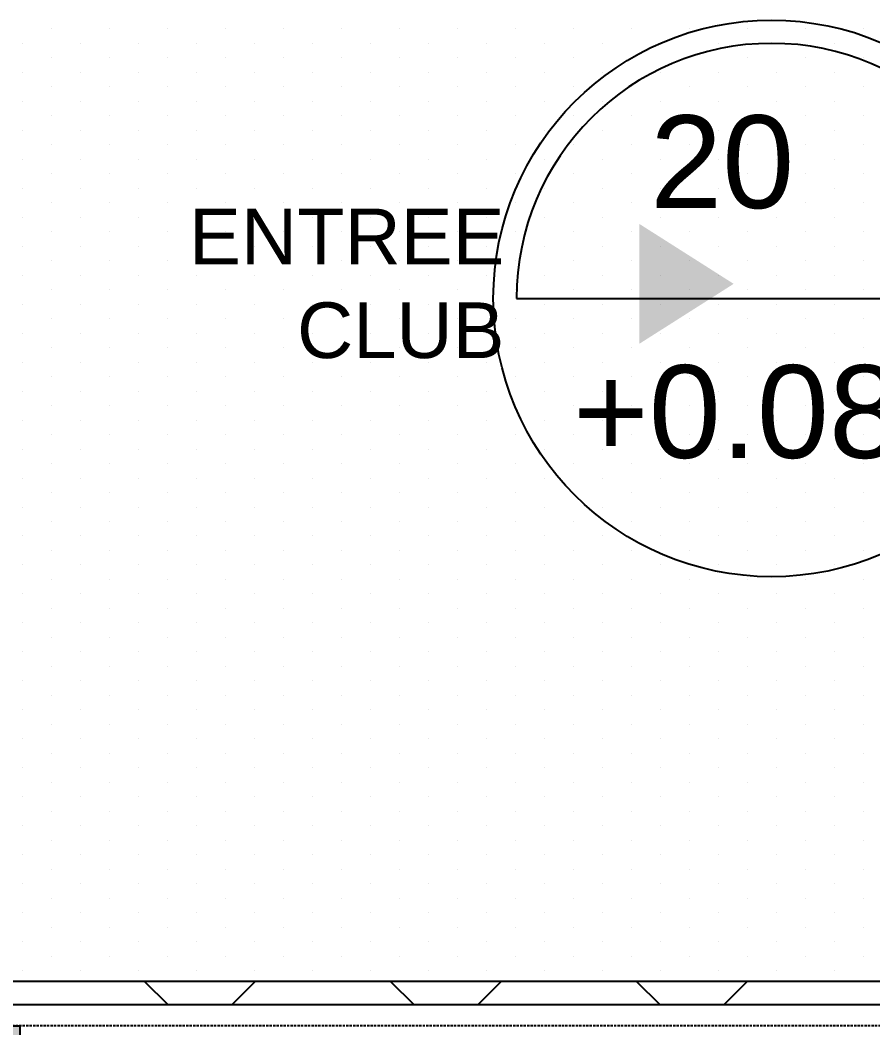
# Model space of a CAD drawing. Header units: millimetres. Extents: x 31778 to 54642, y 18502 to 28743.
# Drawn here: x 44005.1 to 44189, y 20627.1 to 20844.3 of the extents above; entities that cross this region are included whole.
import ezdxf

# ---------------------------------------------------------------- set-up
doc = ezdxf.new("R2010")
doc.units = ezdxf.units.MM
doc.linetypes.add('ACAD_ISO02W100', pattern=[15, 12, -3])
doc.linetypes.add('PROJECTION', pattern=[0.375, 0.25, -0.125])
doc.layers.add('Plan Archi', color=8, linetype='Continuous')
doc.styles.get("Standard").update_dxf_attribs({"font": 'arial.ttf'})

msp = doc.modelspace()

# ---------------------------------------------------------------- hatches: boundary and pattern name
at = {"layer": 'Plan Archi', "linetype": 'ACAD_ISO02W100'}
msp.add_hatch(color=256, dxfattribs=at).paths.add_polyline_path([(43975.145, 20577.434), (44005.145, 20577.434), (44005.145, 20627.434), (43975.145, 20627.434)])

# ---------------------------------------------------------------- linework, layer by layer
at = {"layer": 'Plan Archi'}
for p, q in [((44011.876, 20842.502), (44011.876, 20842.502)), ((44024.376, 20842.502), (44024.376, 20842.502)), ((44036.876, 20842.502), (44036.876, 20842.502)), ((44049.376, 20842.502), (44049.376, 20842.502)), ((44061.876, 20842.502), (44061.876, 20842.502)), ((44074.376, 20842.502), (44074.376, 20842.502)), ((44086.876, 20842.502), (44086.876, 20842.502)), ((44099.376, 20842.502), (44099.376, 20842.502)), ((44111.876, 20842.502), (44111.876, 20842.502)), ((44124.376, 20842.502), (44124.376, 20842.502)), ((44136.876, 20842.502), (44136.876, 20842.502)), ((44149.376, 20842.502), (44149.376, 20842.502)), ((44161.876, 20842.502), (44161.876, 20842.502)), ((44174.376, 20842.502), (44174.376, 20842.502)), ((44186.876, 20842.502), (44186.876, 20842.502)), ((44005.626, 20839.377), (44005.626, 20839.377)), ((44018.126, 20839.377), (44018.126, 20839.377)), ((44030.626, 20839.377), (44030.626, 20839.377)), ((44043.126, 20839.377), (44043.126, 20839.377)), ((44055.626, 20839.377), (44055.626, 20839.377)), ((44068.126, 20839.377), (44068.126, 20839.377)), ((44080.626, 20839.377), (44080.626, 20839.377)), ((44093.126, 20839.377), (44093.126, 20839.377)), ((44105.626, 20839.377), (44105.626, 20839.377)), ((44118.126, 20839.377), (44118.126, 20839.377)), ((44130.626, 20839.377), (44130.626, 20839.377)), ((44143.126, 20839.377), (44143.126, 20839.377)), ((44155.626, 20839.377), (44155.626, 20839.377)), ((44168.126, 20839.377), (44168.126, 20839.377)), ((44180.626, 20839.377), (44180.626, 20839.377)), ((44011.876, 20836.252), (44011.876, 20836.252)), ((44024.376, 20836.252), (44024.376, 20836.252)), ((44036.876, 20836.252), (44036.876, 20836.252)), ((44049.376, 20836.252), (44049.376, 20836.252)), ((44061.876, 20836.252), (44061.876, 20836.252)), ((44074.376, 20836.252), (44074.376, 20836.252)), ((44086.876, 20836.252), (44086.876, 20836.252)), ((44099.376, 20836.252), (44099.376, 20836.252)), ((44111.876, 20836.252), (44111.876, 20836.252)), ((44124.376, 20836.252), (44124.376, 20836.252)), ((44136.876, 20836.252), (44136.876, 20836.252)), ((44149.376, 20836.252), (44149.376, 20836.252)), ((44161.876, 20836.252), (44161.876, 20836.252)), ((44174.376, 20836.252), (44174.376, 20836.252)), ((44186.876, 20836.252), (44186.876, 20836.252)), ((44005.626, 20833.127), (44005.626, 20833.127)), ((44018.126, 20833.127), (44018.126, 20833.127)), ((44030.626, 20833.127), (44030.626, 20833.127)), ((44043.126, 20833.127), (44043.126, 20833.127)), ((44055.626, 20833.127), (44055.626, 20833.127)), ((44068.126, 20833.127), (44068.126, 20833.127)), ((44080.626, 20833.127), (44080.626, 20833.127)), ((44093.126, 20833.127), (44093.126, 20833.127)), ((44105.626, 20833.127), (44105.626, 20833.127)), ((44118.126, 20833.127), (44118.126, 20833.127)), ((44130.626, 20833.127), (44130.626, 20833.127)), ((44143.126, 20833.127), (44143.126, 20833.127)), ((44155.626, 20833.127), (44155.626, 20833.127)), ((44168.126, 20833.127), (44168.126, 20833.127)), ((44180.626, 20833.127), (44180.626, 20833.127)), ((44011.876, 20830.002), (44011.876, 20830.002)), ((44024.376, 20830.002), (44024.376, 20830.002)), ((44036.876, 20830.002), (44036.876, 20830.002)), ((44049.376, 20830.002), (44049.376, 20830.002)), ((44061.876, 20830.002), (44061.876, 20830.002)), ((44074.376, 20830.002), (44074.376, 20830.002)), ((44086.876, 20830.002), (44086.876, 20830.002)), ((44099.376, 20830.002), (44099.376, 20830.002)), ((44111.876, 20830.002), (44111.876, 20830.002)), ((44124.376, 20830.002), (44124.376, 20830.002)), ((44136.876, 20830.002), (44136.876, 20830.002)), ((44149.376, 20830.002), (44149.376, 20830.002)), ((44161.876, 20830.002), (44161.876, 20830.002)), ((44174.376, 20830.002), (44174.376, 20830.002)), ((44186.876, 20830.002), (44186.876, 20830.002)), ((44005.626, 20826.877), (44005.626, 20826.877)), ((44018.126, 20826.877), (44018.126, 20826.877)), ((44030.626, 20826.877), (44030.626, 20826.877)), ((44043.126, 20826.877), (44043.126, 20826.877)), ((44055.626, 20826.877), (44055.626, 20826.877)), ((44068.126, 20826.877), (44068.126, 20826.877)), ((44080.626, 20826.877), (44080.626, 20826.877)), ((44093.126, 20826.877), (44093.126, 20826.877)), ((44105.626, 20826.877), (44105.626, 20826.877)), ((44118.126, 20826.877), (44118.126, 20826.877)), ((44130.626, 20826.877), (44130.626, 20826.877)), ((44143.126, 20826.877), (44143.126, 20826.877)), ((44155.626, 20826.877), (44155.626, 20826.877)), ((44168.126, 20826.877), (44168.126, 20826.877)), ((44180.626, 20826.877), (44180.626, 20826.877)), ((44011.876, 20823.752), (44011.876, 20823.752)), ((44024.376, 20823.752), (44024.376, 20823.752)), ((44036.876, 20823.752), (44036.876, 20823.752)), ((44049.376, 20823.752), (44049.376, 20823.752)), ((44061.876, 20823.752), (44061.876, 20823.752)), ((44074.376, 20823.752), (44074.376, 20823.752)), ((44086.876, 20823.752), (44086.876, 20823.752)), ((44099.376, 20823.752), (44099.376, 20823.752)), ((44111.876, 20823.752), (44111.876, 20823.752)), ((44124.376, 20823.752), (44124.376, 20823.752)), ((44136.876, 20823.752), (44136.876, 20823.752)), ((44149.376, 20823.752), (44149.376, 20823.752)), ((44161.876, 20823.752), (44161.876, 20823.752)), ((44174.376, 20823.752), (44174.376, 20823.752)), ((44186.876, 20823.752), (44186.876, 20823.752)), ((44005.626, 20820.627), (44005.626, 20820.627)), ((44018.126, 20820.627), (44018.126, 20820.627)), ((44030.626, 20820.627), (44030.626, 20820.627)), ((44043.126, 20820.627), (44043.126, 20820.627)), ((44055.626, 20820.627), (44055.626, 20820.627)), ((44068.126, 20820.627), (44068.126, 20820.627)), ((44080.626, 20820.627), (44080.626, 20820.627)), ((44093.126, 20820.627), (44093.126, 20820.627)), ((44105.626, 20820.627), (44105.626, 20820.627)), ((44118.126, 20820.627), (44118.126, 20820.627)), ((44130.626, 20820.627), (44130.626, 20820.627)), ((44143.126, 20820.627), (44143.126, 20820.627)), ((44155.626, 20820.627), (44155.626, 20820.627)), ((44168.126, 20820.627), (44168.126, 20820.627)), ((44180.626, 20820.627), (44180.626, 20820.627)), ((44011.876, 20817.502), (44011.876, 20817.502)), ((44024.376, 20817.502), (44024.376, 20817.502)), ((44036.876, 20817.502), (44036.876, 20817.502)), ((44049.376, 20817.502), (44049.376, 20817.502)), ((44061.876, 20817.502), (44061.876, 20817.502)), ((44074.376, 20817.502), (44074.376, 20817.502)), ((44086.876, 20817.502), (44086.876, 20817.502)), ((44099.376, 20817.502), (44099.376, 20817.502)), ((44111.876, 20817.502), (44111.876, 20817.502)), ((44124.376, 20817.502), (44124.376, 20817.502)), ((44136.876, 20817.502), (44136.876, 20817.502)), ((44149.376, 20817.502), (44149.376, 20817.502)), ((44161.876, 20817.502), (44161.876, 20817.502)), ((44174.376, 20817.502), (44174.376, 20817.502)), ((44186.876, 20817.502), (44186.876, 20817.502)), ((44005.626, 20814.377), (44005.626, 20814.377)), ((44018.126, 20814.377), (44018.126, 20814.377)), ((44030.626, 20814.377), (44030.626, 20814.377)), ((44043.126, 20814.377), (44043.126, 20814.377)), ((44055.626, 20814.377), (44055.626, 20814.377)), ((44068.126, 20814.377), (44068.126, 20814.377)), ((44080.626, 20814.377), (44080.626, 20814.377)), ((44093.126, 20814.377), (44093.126, 20814.377)), ((44105.626, 20814.377), (44105.626, 20814.377)), ((44118.126, 20814.377), (44118.126, 20814.377)), ((44130.626, 20814.377), (44130.626, 20814.377)), ((44143.126, 20814.377), (44143.126, 20814.377)), ((44155.626, 20814.377), (44155.626, 20814.377)), ((44168.126, 20814.377), (44168.126, 20814.377)), ((44180.626, 20814.377), (44180.626, 20814.377)), ((44011.876, 20811.252), (44011.876, 20811.252)), ((44024.376, 20811.252), (44024.376, 20811.252)), ((44036.876, 20811.252), (44036.876, 20811.252)), ((44049.376, 20811.252), (44049.376, 20811.252)), ((44061.876, 20811.252), (44061.876, 20811.252)), ((44074.376, 20811.252), (44074.376, 20811.252)), ((44086.876, 20811.252), (44086.876, 20811.252)), ((44099.376, 20811.252), (44099.376, 20811.252)), ((44111.876, 20811.252), (44111.876, 20811.252)), ((44124.376, 20811.252), (44124.376, 20811.252)), ((44136.876, 20811.252), (44136.876, 20811.252)), ((44149.376, 20811.252), (44149.376, 20811.252)), ((44161.876, 20811.252), (44161.876, 20811.252)), ((44174.376, 20811.252), (44174.376, 20811.252)), ((44186.876, 20811.252), (44186.876, 20811.252)), ((44005.626, 20808.127), (44005.626, 20808.127)), ((44018.126, 20808.127), (44018.126, 20808.127)), ((44030.626, 20808.127), (44030.626, 20808.127)), ((44043.126, 20808.127), (44043.126, 20808.127)), ((44055.626, 20808.127), (44055.626, 20808.127)), ((44068.126, 20808.127), (44068.126, 20808.127)), ((44080.626, 20808.127), (44080.626, 20808.127)), ((44093.126, 20808.127), (44093.126, 20808.127)), ((44105.626, 20808.127), (44105.626, 20808.127)), ((44118.126, 20808.127), (44118.126, 20808.127)), ((44130.626, 20808.127), (44130.626, 20808.127)), ((44143.126, 20808.127), (44143.126, 20808.127)), ((44155.626, 20808.127), (44155.626, 20808.127)), ((44168.126, 20808.127), (44168.126, 20808.127)), ((44180.626, 20808.127), (44180.626, 20808.127)), ((44011.876, 20805.002), (44011.876, 20805.002)), ((44024.376, 20805.002), (44024.376, 20805.002)), ((44036.876, 20805.002), (44036.876, 20805.002)), ((44049.376, 20805.002), (44049.376, 20805.002)), ((44061.876, 20805.002), (44061.876, 20805.002)), ((44074.376, 20805.002), (44074.376, 20805.002)), ((44086.876, 20805.002), (44086.876, 20805.002)), ((44099.376, 20805.002), (44099.376, 20805.002)), ((44111.876, 20805.002), (44111.876, 20805.002)), ((44124.376, 20805.002), (44124.376, 20805.002)), ((44136.876, 20805.002), (44136.876, 20805.002)), ((44149.376, 20805.002), (44149.376, 20805.002)), ((44161.876, 20805.002), (44161.876, 20805.002)), ((44174.376, 20805.002), (44174.376, 20805.002)), ((44186.876, 20805.002), (44186.876, 20805.002)), ((44005.626, 20801.877), (44005.626, 20801.877)), ((44018.126, 20801.877), (44018.126, 20801.877)), ((44030.626, 20801.877), (44030.626, 20801.877)), ((44043.126, 20801.877), (44043.126, 20801.877)), ((44055.626, 20801.877), (44055.626, 20801.877)), ((44068.126, 20801.877), (44068.126, 20801.877)), ((44080.626, 20801.877), (44080.626, 20801.877)), ((44093.126, 20801.877), (44093.126, 20801.877)), ((44105.626, 20801.877), (44105.626, 20801.877)), ((44118.126, 20801.877), (44118.126, 20801.877)), ((44130.626, 20801.877), (44130.626, 20801.877)), ((44143.126, 20801.877), (44143.126, 20801.877)), ((44155.626, 20801.877), (44155.626, 20801.877)), ((44168.126, 20801.877), (44168.126, 20801.877)), ((44180.626, 20801.877), (44180.626, 20801.877)), ((44011.876, 20798.752), (44011.876, 20798.752)), ((44024.376, 20798.752), (44024.376, 20798.752)), ((44036.876, 20798.752), (44036.876, 20798.752)), ((44049.376, 20798.752), (44049.376, 20798.752)), ((44061.876, 20798.752), (44061.876, 20798.752)), ((44074.376, 20798.752), (44074.376, 20798.752)), ((44086.876, 20798.752), (44086.876, 20798.752)), ((44099.376, 20798.752), (44099.376, 20798.752)), ((44111.876, 20798.752), (44111.876, 20798.752)), ((44124.376, 20798.752), (44124.376, 20798.752)), ((44136.876, 20798.752), (44136.876, 20798.752)), ((44149.376, 20798.752), (44149.376, 20798.752)), ((44161.876, 20798.752), (44161.876, 20798.752)), ((44174.376, 20798.752), (44174.376, 20798.752)), ((44186.876, 20798.752), (44186.876, 20798.752)), ((44005.626, 20795.627), (44005.626, 20795.627)), ((44018.126, 20795.627), (44018.126, 20795.627)), ((44030.626, 20795.627), (44030.626, 20795.627)), ((44043.126, 20795.627), (44043.126, 20795.627)), ((44055.626, 20795.627), (44055.626, 20795.627)), ((44068.126, 20795.627), (44068.126, 20795.627)), ((44080.626, 20795.627), (44080.626, 20795.627)), ((44093.126, 20795.627), (44093.126, 20795.627)), ((44105.626, 20795.627), (44105.626, 20795.627)), ((44118.126, 20795.627), (44118.126, 20795.627)), ((44130.626, 20795.627), (44130.626, 20795.627)), ((44143.126, 20795.627), (44143.126, 20795.627)), ((44155.626, 20795.627), (44155.626, 20795.627)), ((44168.126, 20795.627), (44168.126, 20795.627)), ((44180.626, 20795.627), (44180.626, 20795.627)), ((44011.876, 20792.502), (44011.876, 20792.502)), ((44024.376, 20792.502), (44024.376, 20792.502)), ((44036.876, 20792.502), (44036.876, 20792.502)), ((44049.376, 20792.502), (44049.376, 20792.502)), ((44061.876, 20792.502), (44061.876, 20792.502)), ((44074.376, 20792.502), (44074.376, 20792.502)), ((44086.876, 20792.502), (44086.876, 20792.502)), ((44099.376, 20792.502), (44099.376, 20792.502)), ((44111.876, 20792.502), (44111.876, 20792.502)), ((44124.376, 20792.502), (44124.376, 20792.502)), ((44136.876, 20792.502), (44136.876, 20792.502)), ((44149.376, 20792.502), (44149.376, 20792.502)), ((44161.876, 20792.502), (44161.876, 20792.502)), ((44174.376, 20792.502), (44174.376, 20792.502)), ((44186.876, 20792.502), (44186.876, 20792.502)), ((44005.626, 20789.377), (44005.626, 20789.377)), ((44018.126, 20789.377), (44018.126, 20789.377)), ((44030.626, 20789.377), (44030.626, 20789.377)), ((44043.126, 20789.377), (44043.126, 20789.377)), ((44055.626, 20789.377), (44055.626, 20789.377)), ((44068.126, 20789.377), (44068.126, 20789.377)), ((44080.626, 20789.377), (44080.626, 20789.377)), ((44093.126, 20789.377), (44093.126, 20789.377)), ((44105.626, 20789.377), (44105.626, 20789.377)), ((44118.126, 20789.377), (44118.126, 20789.377)), ((44130.626, 20789.377), (44130.626, 20789.377)), ((44143.126, 20789.377), (44143.126, 20789.377)), ((44155.626, 20789.377), (44155.626, 20789.377)), ((44168.126, 20789.377), (44168.126, 20789.377)), ((44180.626, 20789.377), (44180.626, 20789.377)), ((44011.876, 20786.252), (44011.876, 20786.252)), ((44024.376, 20786.252), (44024.376, 20786.252)), ((44036.876, 20786.252), (44036.876, 20786.252)), ((44049.376, 20786.252), (44049.376, 20786.252)), ((44061.876, 20786.252), (44061.876, 20786.252)), ((44074.376, 20786.252), (44074.376, 20786.252)), ((44086.876, 20786.252), (44086.876, 20786.252)), ((44099.376, 20786.252), (44099.376, 20786.252)), ((44111.876, 20786.252), (44111.876, 20786.252)), ((44124.376, 20786.252), (44124.376, 20786.252)), ((44136.876, 20786.252), (44136.876, 20786.252)), ((44149.376, 20786.252), (44149.376, 20786.252)), ((44161.876, 20786.252), (44161.876, 20786.252)), ((44174.376, 20786.252), (44174.376, 20786.252)), ((44186.876, 20786.252), (44186.876, 20786.252)), ((44112.131, 20784.347), (44222.131, 20784.347)), ((44005.626, 20783.127), (44005.626, 20783.127)), ((44018.126, 20783.127), (44018.126, 20783.127)), ((44030.626, 20783.127), (44030.626, 20783.127)), ((44043.126, 20783.127), (44043.126, 20783.127)), ((44055.626, 20783.127), (44055.626, 20783.127)), ((44068.126, 20783.127), (44068.126, 20783.127)), ((44080.626, 20783.127), (44080.626, 20783.127)), ((44093.126, 20783.127), (44093.126, 20783.127)), ((44105.626, 20783.127), (44105.626, 20783.127)), ((44118.126, 20783.127), (44118.126, 20783.127)), ((44130.626, 20783.127), (44130.626, 20783.127)), ((44143.126, 20783.127), (44143.126, 20783.127)), ((44155.626, 20783.127), (44155.626, 20783.127)), ((44168.126, 20783.127), (44168.126, 20783.127)), ((44180.626, 20783.127), (44180.626, 20783.127)), ((44011.876, 20780.002), (44011.876, 20780.002)), ((44024.376, 20780.002), (44024.376, 20780.002)), ((44036.876, 20780.002), (44036.876, 20780.002)), ((44049.376, 20780.002), (44049.376, 20780.002)), ((44061.876, 20780.002), (44061.876, 20780.002)), ((44074.376, 20780.002), (44074.376, 20780.002)), ((44086.876, 20780.002), (44086.876, 20780.002)), ((44099.376, 20780.002), (44099.376, 20780.002)), ((44111.876, 20780.002), (44111.876, 20780.002)), ((44124.376, 20780.002), (44124.376, 20780.002)), ((44136.876, 20780.002), (44136.876, 20780.002)), ((44149.376, 20780.002), (44149.376, 20780.002)), ((44161.876, 20780.002), (44161.876, 20780.002)), ((44174.376, 20780.002), (44174.376, 20780.002)), ((44186.876, 20780.002), (44186.876, 20780.002)), ((44005.626, 20776.877), (44005.626, 20776.877)), ((44018.126, 20776.877), (44018.126, 20776.877)), ((44030.626, 20776.877), (44030.626, 20776.877)), ((44043.126, 20776.877), (44043.126, 20776.877)), ((44055.626, 20776.877), (44055.626, 20776.877)), ((44068.126, 20776.877), (44068.126, 20776.877)), ((44080.626, 20776.877), (44080.626, 20776.877)), ((44093.126, 20776.877), (44093.126, 20776.877)), ((44105.626, 20776.877), (44105.626, 20776.877)), ((44118.126, 20776.877), (44118.126, 20776.877)), ((44130.626, 20776.877), (44130.626, 20776.877)), ((44143.126, 20776.877), (44143.126, 20776.877)), ((44155.626, 20776.877), (44155.626, 20776.877)), ((44168.126, 20776.877), (44168.126, 20776.877)), ((44180.626, 20776.877), (44180.626, 20776.877)), ((44011.876, 20773.752), (44011.876, 20773.752)), ((44024.376, 20773.752), (44024.376, 20773.752)), ((44036.876, 20773.752), (44036.876, 20773.752)), ((44049.376, 20773.752), (44049.376, 20773.752)), ((44061.876, 20773.752), (44061.876, 20773.752)), ((44074.376, 20773.752), (44074.376, 20773.752)), ((44086.876, 20773.752), (44086.876, 20773.752)), ((44099.376, 20773.752), (44099.376, 20773.752)), ((44111.876, 20773.752), (44111.876, 20773.752)), ((44124.376, 20773.752), (44124.376, 20773.752)), ((44136.876, 20773.752), (44136.876, 20773.752)), ((44149.376, 20773.752), (44149.376, 20773.752)), ((44161.876, 20773.752), (44161.876, 20773.752)), ((44174.376, 20773.752), (44174.376, 20773.752)), ((44186.876, 20773.752), (44186.876, 20773.752)), ((44005.626, 20770.627), (44005.626, 20770.627)), ((44018.126, 20770.627), (44018.126, 20770.627)), ((44030.626, 20770.627), (44030.626, 20770.627)), ((44043.126, 20770.627), (44043.126, 20770.627)), ((44055.626, 20770.627), (44055.626, 20770.627)), ((44068.126, 20770.627), (44068.126, 20770.627)), ((44080.626, 20770.627), (44080.626, 20770.627)), ((44093.126, 20770.627), (44093.126, 20770.627)), ((44105.626, 20770.627), (44105.626, 20770.627)), ((44118.126, 20770.627), (44118.126, 20770.627)), ((44130.626, 20770.627), (44130.626, 20770.627)), ((44143.126, 20770.627), (44143.126, 20770.627)), ((44155.626, 20770.627), (44155.626, 20770.627)), ((44168.126, 20770.627), (44168.126, 20770.627)), ((44180.626, 20770.627), (44180.626, 20770.627)), ((44011.876, 20767.502), (44011.876, 20767.502)), ((44024.376, 20767.502), (44024.376, 20767.502)), ((44036.876, 20767.502), (44036.876, 20767.502)), ((44049.376, 20767.502), (44049.376, 20767.502)), ((44061.876, 20767.502), (44061.876, 20767.502)), ((44074.376, 20767.502), (44074.376, 20767.502)), ((44086.876, 20767.502), (44086.876, 20767.502)), ((44099.376, 20767.502), (44099.376, 20767.502)), ((44111.876, 20767.502), (44111.876, 20767.502)), ((44124.376, 20767.502), (44124.376, 20767.502)), ((44136.876, 20767.502), (44136.876, 20767.502)), ((44149.376, 20767.502), (44149.376, 20767.502)), ((44161.876, 20767.502), (44161.876, 20767.502)), ((44174.376, 20767.502), (44174.376, 20767.502)), ((44186.876, 20767.502), (44186.876, 20767.502)), ((44005.626, 20764.377), (44005.626, 20764.377)), ((44018.126, 20764.377), (44018.126, 20764.377)), ((44030.626, 20764.377), (44030.626, 20764.377)), ((44043.126, 20764.377), (44043.126, 20764.377)), ((44055.626, 20764.377), (44055.626, 20764.377)), ((44068.126, 20764.377), (44068.126, 20764.377)), ((44080.626, 20764.377), (44080.626, 20764.377)), ((44093.126, 20764.377), (44093.126, 20764.377)), ((44105.626, 20764.377), (44105.626, 20764.377)), ((44118.126, 20764.377), (44118.126, 20764.377)), ((44130.626, 20764.377), (44130.626, 20764.377)), ((44143.126, 20764.377), (44143.126, 20764.377)), ((44155.626, 20764.377), (44155.626, 20764.377)), ((44168.126, 20764.377), (44168.126, 20764.377)), ((44180.626, 20764.377), (44180.626, 20764.377)), ((44011.876, 20761.252), (44011.876, 20761.252)), ((44024.376, 20761.252), (44024.376, 20761.252)), ((44036.876, 20761.252), (44036.876, 20761.252)), ((44049.376, 20761.252), (44049.376, 20761.252)), ((44061.876, 20761.252), (44061.876, 20761.252)), ((44074.376, 20761.252), (44074.376, 20761.252)), ((44086.876, 20761.252), (44086.876, 20761.252)), ((44099.376, 20761.252), (44099.376, 20761.252)), ((44111.876, 20761.252), (44111.876, 20761.252)), ((44124.376, 20761.252), (44124.376, 20761.252)), ((44136.876, 20761.252), (44136.876, 20761.252)), ((44149.376, 20761.252), (44149.376, 20761.252)), ((44161.876, 20761.252), (44161.876, 20761.252)), ((44174.376, 20761.252), (44174.376, 20761.252)), ((44186.876, 20761.252), (44186.876, 20761.252)), ((44005.626, 20758.127), (44005.626, 20758.127)), ((44018.126, 20758.127), (44018.126, 20758.127)), ((44030.626, 20758.127), (44030.626, 20758.127)), ((44043.126, 20758.127), (44043.126, 20758.127)), ((44055.626, 20758.127), (44055.626, 20758.127)), ((44068.126, 20758.127), (44068.126, 20758.127)), ((44080.626, 20758.127), (44080.626, 20758.127)), ((44093.126, 20758.127), (44093.126, 20758.127)), ((44105.626, 20758.127), (44105.626, 20758.127)), ((44118.126, 20758.127), (44118.126, 20758.127)), ((44130.626, 20758.127), (44130.626, 20758.127)), ((44143.126, 20758.127), (44143.126, 20758.127)), ((44155.626, 20758.127), (44155.626, 20758.127)), ((44168.126, 20758.127), (44168.126, 20758.127)), ((44180.626, 20758.127), (44180.626, 20758.127)), ((44011.876, 20755.002), (44011.876, 20755.002)), ((44024.376, 20755.002), (44024.376, 20755.002)), ((44036.876, 20755.002), (44036.876, 20755.002)), ((44049.376, 20755.002), (44049.376, 20755.002)), ((44061.876, 20755.002), (44061.876, 20755.002)), ((44074.376, 20755.002), (44074.376, 20755.002)), ((44086.876, 20755.002), (44086.876, 20755.002)), ((44099.376, 20755.002), (44099.376, 20755.002)), ((44111.876, 20755.002), (44111.876, 20755.002)), ((44124.376, 20755.002), (44124.376, 20755.002)), ((44136.876, 20755.002), (44136.876, 20755.002)), ((44149.376, 20755.002), (44149.376, 20755.002)), ((44161.876, 20755.002), (44161.876, 20755.002)), ((44174.376, 20755.002), (44174.376, 20755.002)), ((44186.876, 20755.002), (44186.876, 20755.002)), ((44005.626, 20751.877), (44005.626, 20751.877)), ((44018.126, 20751.877), (44018.126, 20751.877)), ((44030.626, 20751.877), (44030.626, 20751.877)), ((44043.126, 20751.877), (44043.126, 20751.877)), ((44055.626, 20751.877), (44055.626, 20751.877)), ((44068.126, 20751.877), (44068.126, 20751.877)), ((44080.626, 20751.877), (44080.626, 20751.877)), ((44093.126, 20751.877), (44093.126, 20751.877)), ((44105.626, 20751.877), (44105.626, 20751.877)), ((44118.126, 20751.877), (44118.126, 20751.877)), ((44130.626, 20751.877), (44130.626, 20751.877)), ((44143.126, 20751.877), (44143.126, 20751.877)), ((44155.626, 20751.877), (44155.626, 20751.877)), ((44168.126, 20751.877), (44168.126, 20751.877)), ((44180.626, 20751.877), (44180.626, 20751.877)), ((44011.876, 20748.752), (44011.876, 20748.752)), ((44024.376, 20748.752), (44024.376, 20748.752)), ((44036.876, 20748.752), (44036.876, 20748.752)), ((44049.376, 20748.752), (44049.376, 20748.752)), ((44061.876, 20748.752), (44061.876, 20748.752)), ((44074.376, 20748.752), (44074.376, 20748.752)), ((44086.876, 20748.752), (44086.876, 20748.752)), ((44099.376, 20748.752), (44099.376, 20748.752)), ((44111.876, 20748.752), (44111.876, 20748.752)), ((44124.376, 20748.752), (44124.376, 20748.752)), ((44136.876, 20748.752), (44136.876, 20748.752)), ((44149.376, 20748.752), (44149.376, 20748.752)), ((44161.876, 20748.752), (44161.876, 20748.752)), ((44174.376, 20748.752), (44174.376, 20748.752)), ((44186.876, 20748.752), (44186.876, 20748.752)), ((44005.626, 20745.627), (44005.626, 20745.627)), ((44018.126, 20745.627), (44018.126, 20745.627)), ((44030.626, 20745.627), (44030.626, 20745.627)), ((44043.126, 20745.627), (44043.126, 20745.627)), ((44055.626, 20745.627), (44055.626, 20745.627)), ((44068.126, 20745.627), (44068.126, 20745.627)), ((44080.626, 20745.627), (44080.626, 20745.627)), ((44093.126, 20745.627), (44093.126, 20745.627)), ((44105.626, 20745.627), (44105.626, 20745.627)), ((44118.126, 20745.627), (44118.126, 20745.627)), ((44130.626, 20745.627), (44130.626, 20745.627)), ((44143.126, 20745.627), (44143.126, 20745.627)), ((44155.626, 20745.627), (44155.626, 20745.627)), ((44168.126, 20745.627), (44168.126, 20745.627)), ((44180.626, 20745.627), (44180.626, 20745.627)), ((44011.876, 20742.502), (44011.876, 20742.502)), ((44024.376, 20742.502), (44024.376, 20742.502)), ((44036.876, 20742.502), (44036.876, 20742.502)), ((44049.376, 20742.502), (44049.376, 20742.502)), ((44061.876, 20742.502), (44061.876, 20742.502)), ((44074.376, 20742.502), (44074.376, 20742.502)), ((44086.876, 20742.502), (44086.876, 20742.502)), ((44099.376, 20742.502), (44099.376, 20742.502)), ((44111.876, 20742.502), (44111.876, 20742.502)), ((44124.376, 20742.502), (44124.376, 20742.502)), ((44136.876, 20742.502), (44136.876, 20742.502)), ((44149.376, 20742.502), (44149.376, 20742.502)), ((44161.876, 20742.502), (44161.876, 20742.502)), ((44174.376, 20742.502), (44174.376, 20742.502)), ((44186.876, 20742.502), (44186.876, 20742.502)), ((44005.626, 20739.377), (44005.626, 20739.377)), ((44018.126, 20739.377), (44018.126, 20739.377)), ((44030.626, 20739.377), (44030.626, 20739.377)), ((44043.126, 20739.377), (44043.126, 20739.377)), ((44055.626, 20739.377), (44055.626, 20739.377)), ((44068.126, 20739.377), (44068.126, 20739.377)), ((44080.626, 20739.377), (44080.626, 20739.377)), ((44093.126, 20739.377), (44093.126, 20739.377)), ((44105.626, 20739.377), (44105.626, 20739.377)), ((44118.126, 20739.377), (44118.126, 20739.377)), ((44130.626, 20739.377), (44130.626, 20739.377)), ((44143.126, 20739.377), (44143.126, 20739.377)), ((44155.626, 20739.377), (44155.626, 20739.377)), ((44168.126, 20739.377), (44168.126, 20739.377)), ((44180.626, 20739.377), (44180.626, 20739.377)), ((44011.876, 20736.252), (44011.876, 20736.252)), ((44024.376, 20736.252), (44024.376, 20736.252)), ((44036.876, 20736.252), (44036.876, 20736.252)), ((44049.376, 20736.252), (44049.376, 20736.252)), ((44061.876, 20736.252), (44061.876, 20736.252)), ((44074.376, 20736.252), (44074.376, 20736.252)), ((44086.876, 20736.252), (44086.876, 20736.252)), ((44099.376, 20736.252), (44099.376, 20736.252)), ((44111.876, 20736.252), (44111.876, 20736.252)), ((44124.376, 20736.252), (44124.376, 20736.252)), ((44136.876, 20736.252), (44136.876, 20736.252)), ((44149.376, 20736.252), (44149.376, 20736.252)), ((44161.876, 20736.252), (44161.876, 20736.252)), ((44174.376, 20736.252), (44174.376, 20736.252)), ((44186.876, 20736.252), (44186.876, 20736.252)), ((44005.626, 20733.127), (44005.626, 20733.127)), ((44018.126, 20733.127), (44018.126, 20733.127)), ((44030.626, 20733.127), (44030.626, 20733.127)), ((44043.126, 20733.127), (44043.126, 20733.127)), ((44055.626, 20733.127), (44055.626, 20733.127)), ((44068.126, 20733.127), (44068.126, 20733.127)), ((44080.626, 20733.127), (44080.626, 20733.127)), ((44093.126, 20733.127), (44093.126, 20733.127)), ((44105.626, 20733.127), (44105.626, 20733.127)), ((44118.126, 20733.127), (44118.126, 20733.127)), ((44130.626, 20733.127), (44130.626, 20733.127)), ((44143.126, 20733.127), (44143.126, 20733.127)), ((44155.626, 20733.127), (44155.626, 20733.127)), ((44168.126, 20733.127), (44168.126, 20733.127)), ((44180.626, 20733.127), (44180.626, 20733.127)), ((44011.876, 20730.002), (44011.876, 20730.002)), ((44024.376, 20730.002), (44024.376, 20730.002)), ((44036.876, 20730.002), (44036.876, 20730.002)), ((44049.376, 20730.002), (44049.376, 20730.002)), ((44061.876, 20730.002), (44061.876, 20730.002)), ((44074.376, 20730.002), (44074.376, 20730.002)), ((44086.876, 20730.002), (44086.876, 20730.002)), ((44099.376, 20730.002), (44099.376, 20730.002)), ((44111.876, 20730.002), (44111.876, 20730.002)), ((44124.376, 20730.002), (44124.376, 20730.002)), ((44136.876, 20730.002), (44136.876, 20730.002)), ((44149.376, 20730.002), (44149.376, 20730.002)), ((44161.876, 20730.002), (44161.876, 20730.002)), ((44174.376, 20730.002), (44174.376, 20730.002)), ((44186.876, 20730.002), (44186.876, 20730.002)), ((44005.626, 20726.877), (44005.626, 20726.877)), ((44018.126, 20726.877), (44018.126, 20726.877)), ((44030.626, 20726.877), (44030.626, 20726.877)), ((44043.126, 20726.877), (44043.126, 20726.877)), ((44055.626, 20726.877), (44055.626, 20726.877)), ((44068.126, 20726.877), (44068.126, 20726.877)), ((44080.626, 20726.877), (44080.626, 20726.877)), ((44093.126, 20726.877), (44093.126, 20726.877)), ((44105.626, 20726.877), (44105.626, 20726.877)), ((44118.126, 20726.877), (44118.126, 20726.877)), ((44130.626, 20726.877), (44130.626, 20726.877)), ((44143.126, 20726.877), (44143.126, 20726.877)), ((44155.626, 20726.877), (44155.626, 20726.877)), ((44168.126, 20726.877), (44168.126, 20726.877)), ((44180.626, 20726.877), (44180.626, 20726.877)), ((44011.876, 20723.752), (44011.876, 20723.752)), ((44024.376, 20723.752), (44024.376, 20723.752)), ((44036.876, 20723.752), (44036.876, 20723.752)), ((44049.376, 20723.752), (44049.376, 20723.752)), ((44061.876, 20723.752), (44061.876, 20723.752)), ((44074.376, 20723.752), (44074.376, 20723.752)), ((44086.876, 20723.752), (44086.876, 20723.752)), ((44099.376, 20723.752), (44099.376, 20723.752)), ((44111.876, 20723.752), (44111.876, 20723.752)), ((44124.376, 20723.752), (44124.376, 20723.752)), ((44136.876, 20723.752), (44136.876, 20723.752)), ((44149.376, 20723.752), (44149.376, 20723.752)), ((44161.876, 20723.752), (44161.876, 20723.752)), ((44174.376, 20723.752), (44174.376, 20723.752)), ((44186.876, 20723.752), (44186.876, 20723.752)), ((44005.626, 20720.627), (44005.626, 20720.627)), ((44018.126, 20720.627), (44018.126, 20720.627)), ((44030.626, 20720.627), (44030.626, 20720.627)), ((44043.126, 20720.627), (44043.126, 20720.627)), ((44055.626, 20720.627), (44055.626, 20720.627)), ((44068.126, 20720.627), (44068.126, 20720.627)), ((44080.626, 20720.627), (44080.626, 20720.627)), ((44093.126, 20720.627), (44093.126, 20720.627)), ((44105.626, 20720.627), (44105.626, 20720.627)), ((44118.126, 20720.627), (44118.126, 20720.627)), ((44130.626, 20720.627), (44130.626, 20720.627)), ((44143.126, 20720.627), (44143.126, 20720.627)), ((44155.626, 20720.627), (44155.626, 20720.627)), ((44168.126, 20720.627), (44168.126, 20720.627)), ((44180.626, 20720.627), (44180.626, 20720.627)), ((44011.876, 20717.502), (44011.876, 20717.502)), ((44024.376, 20717.502), (44024.376, 20717.502)), ((44036.876, 20717.502), (44036.876, 20717.502)), ((44049.376, 20717.502), (44049.376, 20717.502)), ((44061.876, 20717.502), (44061.876, 20717.502)), ((44074.376, 20717.502), (44074.376, 20717.502)), ((44086.876, 20717.502), (44086.876, 20717.502)), ((44099.376, 20717.502), (44099.376, 20717.502)), ((44111.876, 20717.502), (44111.876, 20717.502)), ((44124.376, 20717.502), (44124.376, 20717.502)), ((44136.876, 20717.502), (44136.876, 20717.502)), ((44149.376, 20717.502), (44149.376, 20717.502)), ((44161.876, 20717.502), (44161.876, 20717.502)), ((44174.376, 20717.502), (44174.376, 20717.502)), ((44186.876, 20717.502), (44186.876, 20717.502)), ((44005.626, 20714.377), (44005.626, 20714.377)), ((44018.126, 20714.377), (44018.126, 20714.377)), ((44030.626, 20714.377), (44030.626, 20714.377)), ((44043.126, 20714.377), (44043.126, 20714.377)), ((44055.626, 20714.377), (44055.626, 20714.377)), ((44068.126, 20714.377), (44068.126, 20714.377)), ((44080.626, 20714.377), (44080.626, 20714.377)), ((44093.126, 20714.377), (44093.126, 20714.377)), ((44105.626, 20714.377), (44105.626, 20714.377)), ((44118.126, 20714.377), (44118.126, 20714.377)), ((44130.626, 20714.377), (44130.626, 20714.377)), ((44143.126, 20714.377), (44143.126, 20714.377)), ((44155.626, 20714.377), (44155.626, 20714.377)), ((44168.126, 20714.377), (44168.126, 20714.377)), ((44180.626, 20714.377), (44180.626, 20714.377)), ((44011.876, 20711.252), (44011.876, 20711.252)), ((44024.376, 20711.252), (44024.376, 20711.252)), ((44036.876, 20711.252), (44036.876, 20711.252)), ((44049.376, 20711.252), (44049.376, 20711.252)), ((44061.876, 20711.252), (44061.876, 20711.252)), ((44074.376, 20711.252), (44074.376, 20711.252)), ((44086.876, 20711.252), (44086.876, 20711.252)), ((44099.376, 20711.252), (44099.376, 20711.252)), ((44111.876, 20711.252), (44111.876, 20711.252)), ((44124.376, 20711.252), (44124.376, 20711.252)), ((44136.876, 20711.252), (44136.876, 20711.252)), ((44149.376, 20711.252), (44149.376, 20711.252)), ((44161.876, 20711.252), (44161.876, 20711.252)), ((44174.376, 20711.252), (44174.376, 20711.252)), ((44186.876, 20711.252), (44186.876, 20711.252)), ((44005.626, 20708.127), (44005.626, 20708.127)), ((44018.126, 20708.127), (44018.126, 20708.127)), ((44030.626, 20708.127), (44030.626, 20708.127)), ((44043.126, 20708.127), (44043.126, 20708.127)), ((44055.626, 20708.127), (44055.626, 20708.127)), ((44068.126, 20708.127), (44068.126, 20708.127)), ((44080.626, 20708.127), (44080.626, 20708.127)), ((44093.126, 20708.127), (44093.126, 20708.127)), ((44105.626, 20708.127), (44105.626, 20708.127)), ((44118.126, 20708.127), (44118.126, 20708.127)), ((44130.626, 20708.127), (44130.626, 20708.127)), ((44143.126, 20708.127), (44143.126, 20708.127)), ((44155.626, 20708.127), (44155.626, 20708.127)), ((44168.126, 20708.127), (44168.126, 20708.127)), ((44180.626, 20708.127), (44180.626, 20708.127)), ((44011.876, 20705.002), (44011.876, 20705.002)), ((44024.376, 20705.002), (44024.376, 20705.002)), ((44036.876, 20705.002), (44036.876, 20705.002)), ((44049.376, 20705.002), (44049.376, 20705.002)), ((44061.876, 20705.002), (44061.876, 20705.002)), ((44074.376, 20705.002), (44074.376, 20705.002)), ((44086.876, 20705.002), (44086.876, 20705.002)), ((44099.376, 20705.002), (44099.376, 20705.002)), ((44111.876, 20705.002), (44111.876, 20705.002)), ((44124.376, 20705.002), (44124.376, 20705.002)), ((44136.876, 20705.002), (44136.876, 20705.002)), ((44149.376, 20705.002), (44149.376, 20705.002)), ((44161.876, 20705.002), (44161.876, 20705.002)), ((44174.376, 20705.002), (44174.376, 20705.002)), ((44186.876, 20705.002), (44186.876, 20705.002)), ((44005.626, 20701.877), (44005.626, 20701.877)), ((44018.126, 20701.877), (44018.126, 20701.877)), ((44030.626, 20701.877), (44030.626, 20701.877)), ((44043.126, 20701.877), (44043.126, 20701.877)), ((44055.626, 20701.877), (44055.626, 20701.877)), ((44068.126, 20701.877), (44068.126, 20701.877)), ((44080.626, 20701.877), (44080.626, 20701.877)), ((44093.126, 20701.877), (44093.126, 20701.877)), ((44105.626, 20701.877), (44105.626, 20701.877)), ((44118.126, 20701.877), (44118.126, 20701.877)), ((44130.626, 20701.877), (44130.626, 20701.877)), ((44143.126, 20701.877), (44143.126, 20701.877)), ((44155.626, 20701.877), (44155.626, 20701.877)), ((44168.126, 20701.877), (44168.126, 20701.877)), ((44180.626, 20701.877), (44180.626, 20701.877)), ((44011.876, 20698.752), (44011.876, 20698.752)), ((44024.376, 20698.752), (44024.376, 20698.752)), ((44036.876, 20698.752), (44036.876, 20698.752)), ((44049.376, 20698.752), (44049.376, 20698.752)), ((44061.876, 20698.752), (44061.876, 20698.752)), ((44074.376, 20698.752), (44074.376, 20698.752)), ((44086.876, 20698.752), (44086.876, 20698.752)), ((44099.376, 20698.752), (44099.376, 20698.752)), ((44111.876, 20698.752), (44111.876, 20698.752)), ((44124.376, 20698.752), (44124.376, 20698.752)), ((44136.876, 20698.752), (44136.876, 20698.752)), ((44149.376, 20698.752), (44149.376, 20698.752)), ((44161.876, 20698.752), (44161.876, 20698.752)), ((44174.376, 20698.752), (44174.376, 20698.752)), ((44186.876, 20698.752), (44186.876, 20698.752)), ((44005.626, 20695.627), (44005.626, 20695.627)), ((44018.126, 20695.627), (44018.126, 20695.627)), ((44030.626, 20695.627), (44030.626, 20695.627)), ((44043.126, 20695.627), (44043.126, 20695.627)), ((44055.626, 20695.627), (44055.626, 20695.627)), ((44068.126, 20695.627), (44068.126, 20695.627)), ((44080.626, 20695.627), (44080.626, 20695.627)), ((44093.126, 20695.627), (44093.126, 20695.627)), ((44105.626, 20695.627), (44105.626, 20695.627)), ((44118.126, 20695.627), (44118.126, 20695.627)), ((44130.626, 20695.627), (44130.626, 20695.627)), ((44143.126, 20695.627), (44143.126, 20695.627)), ((44155.626, 20695.627), (44155.626, 20695.627)), ((44168.126, 20695.627), (44168.126, 20695.627)), ((44180.626, 20695.627), (44180.626, 20695.627)), ((44011.876, 20692.502), (44011.876, 20692.502)), ((44024.376, 20692.502), (44024.376, 20692.502)), ((44036.876, 20692.502), (44036.876, 20692.502)), ((44049.376, 20692.502), (44049.376, 20692.502)), ((44061.876, 20692.502), (44061.876, 20692.502)), ((44074.376, 20692.502), (44074.376, 20692.502)), ((44086.876, 20692.502), (44086.876, 20692.502)), ((44099.376, 20692.502), (44099.376, 20692.502)), ((44111.876, 20692.502), (44111.876, 20692.502)), ((44124.376, 20692.502), (44124.376, 20692.502)), ((44136.876, 20692.502), (44136.876, 20692.502)), ((44149.376, 20692.502), (44149.376, 20692.502)), ((44161.876, 20692.502), (44161.876, 20692.502)), ((44174.376, 20692.502), (44174.376, 20692.502)), ((44186.876, 20692.502), (44186.876, 20692.502)), ((44005.626, 20689.377), (44005.626, 20689.377)), ((44018.126, 20689.377), (44018.126, 20689.377)), ((44030.626, 20689.377), (44030.626, 20689.377)), ((44043.126, 20689.377), (44043.126, 20689.377)), ((44055.626, 20689.377), (44055.626, 20689.377)), ((44068.126, 20689.377), (44068.126, 20689.377)), ((44080.626, 20689.377), (44080.626, 20689.377)), ((44093.126, 20689.377), (44093.126, 20689.377)), ((44105.626, 20689.377), (44105.626, 20689.377)), ((44118.126, 20689.377), (44118.126, 20689.377)), ((44130.626, 20689.377), (44130.626, 20689.377)), ((44143.126, 20689.377), (44143.126, 20689.377)), ((44155.626, 20689.377), (44155.626, 20689.377)), ((44168.126, 20689.377), (44168.126, 20689.377)), ((44180.626, 20689.377), (44180.626, 20689.377)), ((44011.876, 20686.252), (44011.876, 20686.252)), ((44024.376, 20686.252), (44024.376, 20686.252)), ((44036.876, 20686.252), (44036.876, 20686.252)), ((44049.376, 20686.252), (44049.376, 20686.252)), ((44061.876, 20686.252), (44061.876, 20686.252)), ((44074.376, 20686.252), (44074.376, 20686.252)), ((44086.876, 20686.252), (44086.876, 20686.252)), ((44099.376, 20686.252), (44099.376, 20686.252)), ((44111.876, 20686.252), (44111.876, 20686.252)), ((44124.376, 20686.252), (44124.376, 20686.252)), ((44136.876, 20686.252), (44136.876, 20686.252)), ((44149.376, 20686.252), (44149.376, 20686.252)), ((44161.876, 20686.252), (44161.876, 20686.252)), ((44174.376, 20686.252), (44174.376, 20686.252)), ((44186.876, 20686.252), (44186.876, 20686.252)), ((44005.626, 20683.127), (44005.626, 20683.127)), ((44018.126, 20683.127), (44018.126, 20683.127)), ((44030.626, 20683.127), (44030.626, 20683.127)), ((44043.126, 20683.127), (44043.126, 20683.127)), ((44055.626, 20683.127), (44055.626, 20683.127)), ((44068.126, 20683.127), (44068.126, 20683.127)), ((44080.626, 20683.127), (44080.626, 20683.127)), ((44093.126, 20683.127), (44093.126, 20683.127)), ((44105.626, 20683.127), (44105.626, 20683.127)), ((44118.126, 20683.127), (44118.126, 20683.127)), ((44130.626, 20683.127), (44130.626, 20683.127)), ((44143.126, 20683.127), (44143.126, 20683.127)), ((44155.626, 20683.127), (44155.626, 20683.127)), ((44168.126, 20683.127), (44168.126, 20683.127)), ((44180.626, 20683.127), (44180.626, 20683.127)), ((44011.876, 20680.002), (44011.876, 20680.002)), ((44024.376, 20680.002), (44024.376, 20680.002)), ((44036.876, 20680.002), (44036.876, 20680.002)), ((44049.376, 20680.002), (44049.376, 20680.002)), ((44061.876, 20680.002), (44061.876, 20680.002)), ((44074.376, 20680.002), (44074.376, 20680.002)), ((44086.876, 20680.002), (44086.876, 20680.002)), ((44099.376, 20680.002), (44099.376, 20680.002)), ((44111.876, 20680.002), (44111.876, 20680.002)), ((44124.376, 20680.002), (44124.376, 20680.002)), ((44136.876, 20680.002), (44136.876, 20680.002)), ((44149.376, 20680.002), (44149.376, 20680.002)), ((44161.876, 20680.002), (44161.876, 20680.002)), ((44174.376, 20680.002), (44174.376, 20680.002)), ((44186.876, 20680.002), (44186.876, 20680.002)), ((44005.626, 20676.877), (44005.626, 20676.877)), ((44018.126, 20676.877), (44018.126, 20676.877)), ((44030.626, 20676.877), (44030.626, 20676.877)), ((44043.126, 20676.877), (44043.126, 20676.877)), ((44055.626, 20676.877), (44055.626, 20676.877)), ((44068.126, 20676.877), (44068.126, 20676.877)), ((44080.626, 20676.877), (44080.626, 20676.877)), ((44093.126, 20676.877), (44093.126, 20676.877)), ((44105.626, 20676.877), (44105.626, 20676.877)), ((44118.126, 20676.877), (44118.126, 20676.877)), ((44130.626, 20676.877), (44130.626, 20676.877)), ((44143.126, 20676.877), (44143.126, 20676.877)), ((44155.626, 20676.877), (44155.626, 20676.877)), ((44168.126, 20676.877), (44168.126, 20676.877)), ((44180.626, 20676.877), (44180.626, 20676.877)), ((44011.876, 20673.752), (44011.876, 20673.752)), ((44024.376, 20673.752), (44024.376, 20673.752)), ((44036.876, 20673.752), (44036.876, 20673.752)), ((44049.376, 20673.752), (44049.376, 20673.752)), ((44061.876, 20673.752), (44061.876, 20673.752)), ((44074.376, 20673.752), (44074.376, 20673.752)), ((44086.876, 20673.752), (44086.876, 20673.752)), ((44099.376, 20673.752), (44099.376, 20673.752)), ((44111.876, 20673.752), (44111.876, 20673.752)), ((44124.376, 20673.752), (44124.376, 20673.752)), ((44136.876, 20673.752), (44136.876, 20673.752)), ((44149.376, 20673.752), (44149.376, 20673.752)), ((44161.876, 20673.752), (44161.876, 20673.752)), ((44174.376, 20673.752), (44174.376, 20673.752)), ((44186.876, 20673.752), (44186.876, 20673.752)), ((44005.626, 20670.627), (44005.626, 20670.627)), ((44018.126, 20670.627), (44018.126, 20670.627)), ((44030.626, 20670.627), (44030.626, 20670.627)), ((44043.126, 20670.627), (44043.126, 20670.627)), ((44055.626, 20670.627), (44055.626, 20670.627)), ((44068.126, 20670.627), (44068.126, 20670.627)), ((44080.626, 20670.627), (44080.626, 20670.627)), ((44093.126, 20670.627), (44093.126, 20670.627)), ((44105.626, 20670.627), (44105.626, 20670.627)), ((44118.126, 20670.627), (44118.126, 20670.627)), ((44130.626, 20670.627), (44130.626, 20670.627)), ((44143.126, 20670.627), (44143.126, 20670.627)), ((44155.626, 20670.627), (44155.626, 20670.627)), ((44168.126, 20670.627), (44168.126, 20670.627)), ((44180.626, 20670.627), (44180.626, 20670.627)), ((44011.876, 20667.502), (44011.876, 20667.502)), ((44024.376, 20667.502), (44024.376, 20667.502)), ((44036.876, 20667.502), (44036.876, 20667.502)), ((44049.376, 20667.502), (44049.376, 20667.502)), ((44061.876, 20667.502), (44061.876, 20667.502)), ((44074.376, 20667.502), (44074.376, 20667.502)), ((44086.876, 20667.502), (44086.876, 20667.502)), ((44099.376, 20667.502), (44099.376, 20667.502)), ((44111.876, 20667.502), (44111.876, 20667.502)), ((44124.376, 20667.502), (44124.376, 20667.502)), ((44136.876, 20667.502), (44136.876, 20667.502)), ((44149.376, 20667.502), (44149.376, 20667.502)), ((44161.876, 20667.502), (44161.876, 20667.502)), ((44174.376, 20667.502), (44174.376, 20667.502)), ((44186.876, 20667.502), (44186.876, 20667.502)), ((44005.626, 20664.377), (44005.626, 20664.377)), ((44018.126, 20664.377), (44018.126, 20664.377)), ((44030.626, 20664.377), (44030.626, 20664.377)), ((44043.126, 20664.377), (44043.126, 20664.377)), ((44055.626, 20664.377), (44055.626, 20664.377)), ((44068.126, 20664.377), (44068.126, 20664.377)), ((44080.626, 20664.377), (44080.626, 20664.377)), ((44093.126, 20664.377), (44093.126, 20664.377)), ((44105.626, 20664.377), (44105.626, 20664.377)), ((44118.126, 20664.377), (44118.126, 20664.377)), ((44130.626, 20664.377), (44130.626, 20664.377)), ((44143.126, 20664.377), (44143.126, 20664.377)), ((44155.626, 20664.377), (44155.626, 20664.377)), ((44168.126, 20664.377), (44168.126, 20664.377)), ((44180.626, 20664.377), (44180.626, 20664.377)), ((44011.876, 20661.252), (44011.876, 20661.252)), ((44024.376, 20661.252), (44024.376, 20661.252)), ((44036.876, 20661.252), (44036.876, 20661.252)), ((44049.376, 20661.252), (44049.376, 20661.252)), ((44061.876, 20661.252), (44061.876, 20661.252)), ((44074.376, 20661.252), (44074.376, 20661.252)), ((44086.876, 20661.252), (44086.876, 20661.252)), ((44099.376, 20661.252), (44099.376, 20661.252)), ((44111.876, 20661.252), (44111.876, 20661.252)), ((44124.376, 20661.252), (44124.376, 20661.252)), ((44136.876, 20661.252), (44136.876, 20661.252)), ((44149.376, 20661.252), (44149.376, 20661.252)), ((44161.876, 20661.252), (44161.876, 20661.252)), ((44174.376, 20661.252), (44174.376, 20661.252)), ((44186.876, 20661.252), (44186.876, 20661.252)), ((44005.626, 20658.127), (44005.626, 20658.127)), ((44018.126, 20658.127), (44018.126, 20658.127)), ((44030.626, 20658.127), (44030.626, 20658.127)), ((44043.126, 20658.127), (44043.126, 20658.127)), ((44055.626, 20658.127), (44055.626, 20658.127)), ((44068.126, 20658.127), (44068.126, 20658.127)), ((44080.626, 20658.127), (44080.626, 20658.127)), ((44093.126, 20658.127), (44093.126, 20658.127)), ((44105.626, 20658.127), (44105.626, 20658.127)), ((44118.126, 20658.127), (44118.126, 20658.127)), ((44130.626, 20658.127), (44130.626, 20658.127)), ((44143.126, 20658.127), (44143.126, 20658.127)), ((44155.626, 20658.127), (44155.626, 20658.127)), ((44168.126, 20658.127), (44168.126, 20658.127)), ((44180.626, 20658.127), (44180.626, 20658.127)), ((44011.876, 20655.002), (44011.876, 20655.002)), ((44024.376, 20655.002), (44024.376, 20655.002)), ((44036.876, 20655.002), (44036.876, 20655.002)), ((44049.376, 20655.002), (44049.376, 20655.002)), ((44061.876, 20655.002), (44061.876, 20655.002)), ((44074.376, 20655.002), (44074.376, 20655.002)), ((44086.876, 20655.002), (44086.876, 20655.002)), ((44099.376, 20655.002), (44099.376, 20655.002)), ((44111.876, 20655.002), (44111.876, 20655.002)), ((44124.376, 20655.002), (44124.376, 20655.002)), ((44136.876, 20655.002), (44136.876, 20655.002)), ((44149.376, 20655.002), (44149.376, 20655.002)), ((44161.876, 20655.002), (44161.876, 20655.002)), ((44174.376, 20655.002), (44174.376, 20655.002)), ((44186.876, 20655.002), (44186.876, 20655.002)), ((44005.626, 20651.877), (44005.626, 20651.877)), ((44018.126, 20651.877), (44018.126, 20651.877)), ((44030.626, 20651.877), (44030.626, 20651.877)), ((44043.126, 20651.877), (44043.126, 20651.877)), ((44055.626, 20651.877), (44055.626, 20651.877)), ((44068.126, 20651.877), (44068.126, 20651.877)), ((44080.626, 20651.877), (44080.626, 20651.877)), ((44093.126, 20651.877), (44093.126, 20651.877)), ((44105.626, 20651.877), (44105.626, 20651.877)), ((44118.126, 20651.877), (44118.126, 20651.877)), ((44130.626, 20651.877), (44130.626, 20651.877)), ((44143.126, 20651.877), (44143.126, 20651.877)), ((44155.626, 20651.877), (44155.626, 20651.877)), ((44168.126, 20651.877), (44168.126, 20651.877)), ((44180.626, 20651.877), (44180.626, 20651.877)), ((44011.876, 20648.752), (44011.876, 20648.752)), ((44024.376, 20648.752), (44024.376, 20648.752)), ((44036.876, 20648.752), (44036.876, 20648.752)), ((44049.376, 20648.752), (44049.376, 20648.752)), ((44061.876, 20648.752), (44061.876, 20648.752)), ((44074.376, 20648.752), (44074.376, 20648.752)), ((44086.876, 20648.752), (44086.876, 20648.752)), ((44099.376, 20648.752), (44099.376, 20648.752)), ((44111.876, 20648.752), (44111.876, 20648.752)), ((44124.376, 20648.752), (44124.376, 20648.752)), ((44136.876, 20648.752), (44136.876, 20648.752)), ((44149.376, 20648.752), (44149.376, 20648.752)), ((44161.876, 20648.752), (44161.876, 20648.752)), ((44174.376, 20648.752), (44174.376, 20648.752)), ((44186.876, 20648.752), (44186.876, 20648.752)), ((44005.626, 20645.627), (44005.626, 20645.627)), ((44018.126, 20645.627), (44018.126, 20645.627)), ((44030.626, 20645.627), (44030.626, 20645.627)), ((44043.126, 20645.627), (44043.126, 20645.627)), ((44055.626, 20645.627), (44055.626, 20645.627)), ((44068.126, 20645.627), (44068.126, 20645.627)), ((44080.626, 20645.627), (44080.626, 20645.627)), ((44093.126, 20645.627), (44093.126, 20645.627)), ((44105.626, 20645.627), (44105.626, 20645.627)), ((44118.126, 20645.627), (44118.126, 20645.627)), ((44130.626, 20645.627), (44130.626, 20645.627)), ((44143.126, 20645.627), (44143.126, 20645.627)), ((44155.626, 20645.627), (44155.626, 20645.627)), ((44168.126, 20645.627), (44168.126, 20645.627)), ((44180.626, 20645.627), (44180.626, 20645.627)), ((44011.876, 20642.502), (44011.876, 20642.502)), ((44024.376, 20642.502), (44024.376, 20642.502)), ((44036.876, 20642.502), (44036.876, 20642.502)), ((44049.376, 20642.502), (44049.376, 20642.502)), ((44061.876, 20642.502), (44061.876, 20642.502)), ((44074.376, 20642.502), (44074.376, 20642.502)), ((44086.876, 20642.502), (44086.876, 20642.502)), ((44099.376, 20642.502), (44099.376, 20642.502)), ((44111.876, 20642.502), (44111.876, 20642.502)), ((44124.376, 20642.502), (44124.376, 20642.502)), ((44136.876, 20642.502), (44136.876, 20642.502)), ((44149.376, 20642.502), (44149.376, 20642.502)), ((44161.876, 20642.502), (44161.876, 20642.502)), ((44174.376, 20642.502), (44174.376, 20642.502)), ((44186.876, 20642.502), (44186.876, 20642.502)), ((44005.626, 20639.377), (44005.626, 20639.377)), ((44018.126, 20639.377), (44018.126, 20639.377)), ((44030.626, 20639.377), (44030.626, 20639.377)), ((44043.126, 20639.377), (44043.126, 20639.377)), ((44055.626, 20639.377), (44055.626, 20639.377)), ((44068.126, 20639.377), (44068.126, 20639.377)), ((44080.626, 20639.377), (44080.626, 20639.377)), ((44093.126, 20639.377), (44093.126, 20639.377)), ((44105.626, 20639.377), (44105.626, 20639.377)), ((44118.126, 20639.377), (44118.126, 20639.377)), ((44130.626, 20639.377), (44130.626, 20639.377)), ((44143.126, 20639.377), (44143.126, 20639.377)), ((44155.626, 20639.377), (44155.626, 20639.377)), ((44168.126, 20639.377), (44168.126, 20639.377)), ((44180.626, 20639.377), (44180.626, 20639.377)), ((44269.75, 20637.078), (43980.119, 20637.078)), ((44031.939, 20637.078), (44036.939, 20632.078)), ((44055.808, 20637.078), (44050.808, 20632.078)), ((44084.972, 20637.078), (44089.972, 20632.078)), ((44108.841, 20637.078), (44103.841, 20632.078)), ((44138.005, 20637.078), (44143.005, 20632.078)), ((44161.874, 20637.078), (44156.874, 20632.078)), ((43634.959, 20632.078), (44274.75, 20632.078))]:
    msp.add_line(p, q, dxfattribs=at)
at = {"layer": 'Plan Archi', "linetype": 'PROJECTION', "ltscale": 2}
msp.add_line((44795.152, 20627.492), (43760.144, 20627.492), dxfattribs=at)
at = {"layer": 'Plan Archi', "linetype": 'ACAD_ISO02W100'}
for p, q in [((44005.145, 20627.434), (43975.145, 20627.434)), ((44005.145, 20577.434), (44005.145, 20627.434))]:
    msp.add_line(p, q, dxfattribs=at)
at = {"layer": 'Plan Archi'}
msp.add_circle((44167.131, 20784.347), 60, dxfattribs=at)
msp.add_arc((44167.131, 20784.347), 55, 0, 180, dxfattribs=at)
msp.add_solid([(44138.642, 20800.4), (44158.951, 20787.492), (44138.642, 20774.584)], dxfattribs=at)

# ---------------------------------------------------------------- texts
at = {"layer": 'Plan Archi', "linetype": 'ByBlock'}
for s, p in [('20', (44140.94, 20803.82)), ('+0.08', (44124.341, 20749.956))]:
    msp.add_text(s, height=20, dxfattribs=at).set_placement(p)
for s, p in [('ENTREE', (44041.545, 20791.697)), ('CLUB', (44064.816, 20771.492))]:
    msp.add_text(s, height=12, rotation=360, dxfattribs=at).set_placement(p)

doc.saveas('drawing.dxf')
